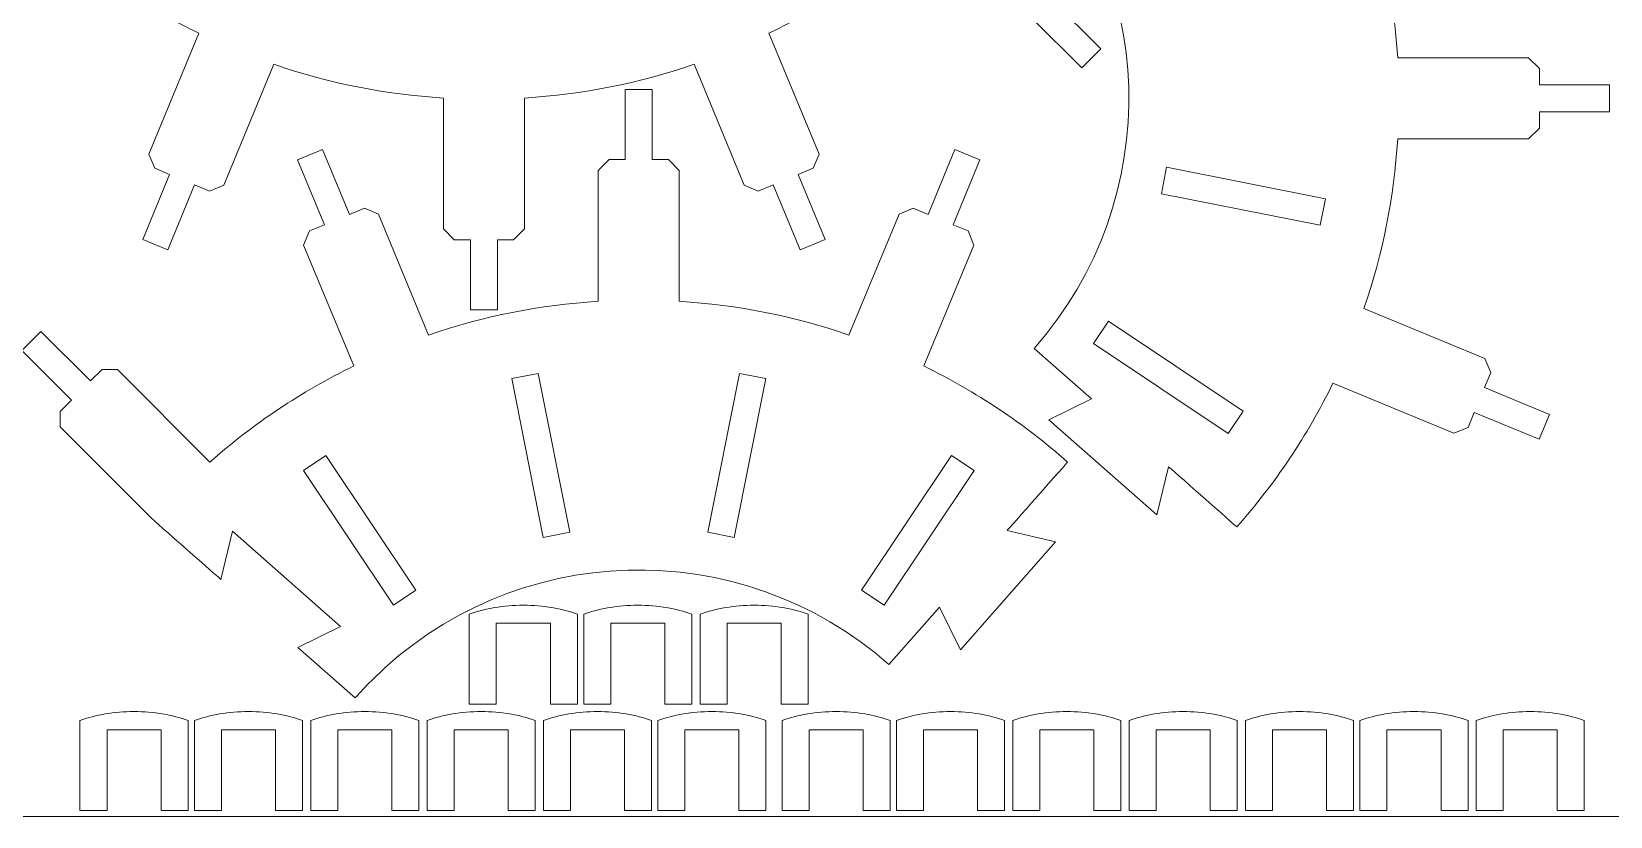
# Model space of a CAD drawing. Header units: centimetres. Extents: x -226 to -75, y 0 to 222.
# Drawn here: x -135.35 to -106.13, y 0.32 to 14.85 of the extents above; entities that cross this region are included whole.
import ezdxf

# ---------------------------------------------------------------- set-up
doc = ezdxf.new("R2010")
doc.units = ezdxf.units.CM
doc.header["$MEASUREMENT"] = 0
doc.layers.add('layer 1', color=7, linetype='Continuous')

msp = doc.modelspace()

# ---------------------------------------------------------------- linework, layer by layer
at = {"layer": 'layer 1', "color": 250, "lineweight": 20}
msp.add_lwpolyline([(-135.83724, 0.31703), (-105.83724, 0.31703), (-105.83724, 30.31703), (-135.83724, 30.31703), (-135.83724, 0.31703)], close=True, dxfattribs=at)
at = {"layer": 'layer 1', "color": 1, "lineweight": 9}
for points, knots in [([(-117.41006, 18.86674), (-117.3014, 18.77075), (-117.19507, 18.67078), (-117.09111, 18.56688), (-117.09111, 18.56688), (-114.4614, 15.93711), (-114.36142, 11.73553), (-116.79125, 8.98637)], [0, 0, 0, 0, 0.33333333, 0.33333333, 0.33333333, 0.33333333, 1, 1, 1, 1]), ([(-115.91337, 14.17891), (-115.91337, 14.17891), (-115.55985, 14.5325), (-115.55985, 14.5325), (-115.55985, 14.5325), (-115.55985, 14.5325), (-116.47912, 15.45173), (-116.47912, 15.45173)], [0, 0, 0, 0, 0.33333333, 0.33333333, 0.33333333, 0.33333333, 1, 1, 1, 1]), ([(-123.86368, 13.78145), (-123.86368, 13.78145), (-124.36353, 13.78131), (-124.36353, 13.78131), (-124.36353, 13.78131), (-124.36353, 13.78131), (-124.36356, 12.48132), (-124.36356, 12.48132)], [0, 0, 0, 0, 0.33333333, 0.33333333, 0.33333333, 0.33333333, 1, 1, 1, 1]), ([(-106.14119, 13.36721), (-106.14119, 13.36721), (-106.14111, 13.86703), (-106.14111, 13.86703), (-106.14111, 13.86703), (-106.14111, 13.86703), (-107.44117, 13.8671), (-107.44117, 13.8671)], [0, 0, 0, 0, 0.33333333, 0.33333333, 0.33333333, 0.33333333, 1, 1, 1, 1]), ([(-129.96735, 12.66675), (-129.96735, 12.66675), (-130.42914, 12.47541), (-130.42914, 12.47541), (-130.42914, 12.47541), (-130.42914, 12.47541), (-129.93169, 11.27431), (-129.93169, 11.27431)], [0, 0, 0, 0, 0.33333333, 0.33333333, 0.33333333, 0.33333333, 1, 1, 1, 1]), ([(-117.79811, 12.47548), (-117.79811, 12.47548), (-118.25993, 12.66669), (-118.25993, 12.66669), (-118.25993, 12.66669), (-118.25993, 12.66669), (-118.75739, 11.46566), (-118.75739, 11.46566)], [0, 0, 0, 0, 0.33333333, 0.33333333, 0.33333333, 0.33333333, 1, 1, 1, 1]), ([(-133.29511, 11.00474), (-133.29511, 11.00474), (-132.83332, 10.81353), (-132.83332, 10.81353), (-132.83332, 10.81353), (-132.83332, 10.81353), (-132.33587, 12.01456), (-132.33587, 12.01456)], [0, 0, 0, 0, 0.33333333, 0.33333333, 0.33333333, 0.33333333, 1, 1, 1, 1]), ([(-121.12587, 10.81346), (-121.12587, 10.81346), (-120.66408, 11.00481), (-120.66408, 11.00481), (-120.66408, 11.00481), (-120.66408, 11.00481), (-121.16157, 12.20591), (-121.16157, 12.20591)], [0, 0, 0, 0, 0.33333333, 0.33333333, 0.33333333, 0.33333333, 1, 1, 1, 1]), ([(-127.22953, 9.69877), (-127.22953, 9.69877), (-126.72972, 9.69891), (-126.72972, 9.69891), (-126.72972, 9.69891), (-126.72972, 9.69891), (-126.72965, 10.9989), (-126.72965, 10.9989)], [0, 0, 0, 0, 0.33333333, 0.33333333, 0.33333333, 0.33333333, 1, 1, 1, 1]), ([(-135.17985, 9.30131), (-135.17985, 9.30131), (-135.53337, 8.94775), (-135.53337, 8.94775), (-135.53337, 8.94775), (-135.53337, 8.94775), (-134.61413, 8.02849), (-134.61413, 8.02849)], [0, 0, 0, 0, 0.33333333, 0.33333333, 0.33333333, 0.33333333, 1, 1, 1, 1]), ([(-113.04185, 5.67879), (-113.04185, 5.67879), (-114.30705, 6.79494), (-114.30705, 6.7948), (-114.30705, 6.7948), (-114.30705, 6.7948), (-114.52253, 5.89984), (-114.52253, 5.89984), (-114.52253, 5.89984), (-114.52253, 5.89984), (-116.52006, 7.66274), (-116.52006, 7.66274), (-116.52006, 7.66274), (-116.52006, 7.66274), (-115.73132, 8.05122), (-115.73132, 8.05122), (-115.73132, 8.05122), (-115.73132, 8.05122), (-115.73118, 8.05115), (-115.73118, 8.05115), (-115.73118, 8.05115), (-115.73118, 8.05115), (-116.79131, 8.98637), (-116.79131, 8.98637)], [0, 0, 0, 0, 0.14285714, 0.14285714, 0.14285714, 0.14285714, 0.28571429, 0.28571429, 0.28571429, 0.28571429, 0.42857143, 0.42857143, 0.42857143, 0.42857143, 0.57142857, 0.57142857, 0.57142857, 0.57142857, 0.71428571, 0.71428571, 0.71428571, 0.71428571, 1, 1, 1, 1]), ([(-107.44715, 7.30164), (-107.44715, 7.30164), (-107.2558, 7.76343), (-107.2558, 7.76343), (-107.2558, 7.76343), (-107.2558, 7.76343), (-108.45684, 8.26095), (-108.45684, 8.26095)], [0, 0, 0, 0, 0.33333333, 0.33333333, 0.33333333, 0.33333333, 1, 1, 1, 1]), ([(-116.17516, 6.88058), (-116.17516, 6.88058), (-117.29125, 5.61541), (-117.29117, 5.61541), (-117.29117, 5.61541), (-117.29117, 5.61541), (-116.39625, 5.39993), (-116.39625, 5.39993), (-116.39625, 5.39993), (-116.39625, 5.39993), (-118.15911, 3.40233), (-118.15911, 3.40233), (-118.15911, 3.40233), (-118.15911, 3.40233), (-118.54756, 4.19114), (-118.54756, 4.19114), (-118.54756, 4.19114), (-118.54756, 4.19114), (-118.54749, 4.19128), (-118.54749, 4.19128), (-118.54749, 4.19128), (-118.54749, 4.19128), (-119.48277, 3.13108), (-119.48277, 3.13108)], [0, 0, 0, 0, 0.14285714, 0.14285714, 0.14285714, 0.14285714, 0.28571429, 0.28571429, 0.28571429, 0.28571429, 0.42857143, 0.42857143, 0.42857143, 0.42857143, 0.57142857, 0.57142857, 0.57142857, 0.57142857, 0.71428571, 0.71428571, 0.71428571, 0.71428571, 1, 1, 1, 1]), ([(-133.11259, 5.8199), (-133.11259, 5.8199), (-131.84742, 4.70382), (-131.84742, 4.70389), (-131.84742, 4.70389), (-131.84742, 4.70389), (-131.63194, 5.59882), (-131.63194, 5.59882), (-131.63194, 5.59882), (-131.63194, 5.59882), (-129.63427, 3.83595), (-129.63427, 3.83595), (-129.63427, 3.83595), (-129.63427, 3.83595), (-130.42315, 3.44747), (-130.42315, 3.44747), (-130.42315, 3.44747), (-130.42315, 3.44747), (-130.42329, 3.44754), (-130.42329, 3.44754), (-130.42329, 3.44754), (-130.42329, 3.44754), (-129.36316, 2.51233), (-129.36316, 2.51233)], [0, 0, 0, 0, 0.14285714, 0.14285714, 0.14285714, 0.14285714, 0.28571429, 0.28571429, 0.28571429, 0.28571429, 0.42857143, 0.42857143, 0.42857143, 0.42857143, 0.57142857, 0.57142857, 0.57142857, 0.57142857, 0.71428571, 0.71428571, 0.71428571, 0.71428571, 1, 1, 1, 1]), ([(-129.36305, 2.51254), (-129.26709, 2.62105), (-129.16715, 2.72738), (-129.06329, 2.83127), (-129.06329, 2.83127), (-126.43351, 5.46106), (-122.23196, 5.56096), (-119.4827, 3.13114)], [0, 0, 0, 0, 0.33333333, 0.33333333, 0.33333333, 0.33333333, 1, 1, 1, 1]), ([(-127.25052, 4.0647), (-127.25052, 4.0647), (-127.25052, 3.8936), (-127.25052, 3.8936), (-127.25052, 3.8936), (-127.25052, 3.8936), (-127.25052, 2.39362), (-127.25052, 2.39362), (-127.25052, 2.39362), (-127.25052, 2.39362), (-126.75049, 2.39362), (-126.75049, 2.39362), (-126.75049, 2.39362), (-126.75049, 2.39362), (-126.75049, 3.8936), (-126.75049, 3.8936), (-126.75049, 3.8936), (-126.75049, 3.8936), (-125.75047, 3.8936), (-125.75047, 3.8936), (-125.75047, 3.8936), (-125.75047, 3.8936), (-125.75047, 2.39362), (-125.75047, 2.39362), (-125.75047, 2.39362), (-125.75047, 2.39362), (-125.25051, 2.39362), (-125.25051, 2.39362), (-125.25051, 2.39362), (-125.25051, 2.39362), (-125.25051, 3.8936), (-125.25051, 3.8936), (-125.25051, 3.8936), (-125.25051, 3.8936), (-125.25051, 4.06473), (-125.25051, 4.06473), (-125.25051, 4.06473), (-125.25051, 4.06473), (-125.25037, 4.06484), (-125.25037, 4.06484), (-125.25037, 4.06484), (-125.53933, 4.16827), (-125.88248, 4.22814), (-126.25046, 4.22814), (-126.25046, 4.22814), (-126.61855, 4.22814), (-126.96163, 4.16827), (-127.25059, 4.06487), (-127.25059, 4.06487), (-127.25059, 4.06487), (-127.25052, 4.0647), (-127.25052, 4.0647)], [0, 0, 0, 0, 0.07142857, 0.07142857, 0.07142857, 0.07142857, 0.14285714, 0.14285714, 0.14285714, 0.14285714, 0.21428571, 0.21428571, 0.21428571, 0.21428571, 0.28571429, 0.28571429, 0.28571429, 0.28571429, 0.35714286, 0.35714286, 0.35714286, 0.35714286, 0.42857143, 0.42857143, 0.42857143, 0.42857143, 0.5, 0.5, 0.5, 0.5, 0.57142857, 0.57142857, 0.57142857, 0.57142857, 0.64285714, 0.64285714, 0.64285714, 0.64285714, 0.71428571, 0.71428571, 0.71428571, 0.71428571, 0.78571429, 0.78571429, 0.78571429, 0.78571429, 0.85714286, 0.85714286, 0.85714286, 0.85714286, 1, 1, 1, 1]), ([(-125.12978, 4.0647), (-125.12978, 4.0647), (-125.12978, 3.8936), (-125.12978, 3.8936), (-125.12978, 3.8936), (-125.12978, 3.8936), (-125.12978, 2.39362), (-125.12978, 2.39362), (-125.12978, 2.39362), (-125.12978, 2.39362), (-124.62982, 2.39362), (-124.62982, 2.39362), (-124.62982, 2.39362), (-124.62982, 2.39362), (-124.62982, 3.8936), (-124.62982, 3.8936), (-124.62982, 3.8936), (-124.62982, 3.8936), (-123.62977, 3.8936), (-123.62977, 3.8936), (-123.62977, 3.8936), (-123.62977, 3.8936), (-123.62977, 2.39362), (-123.62977, 2.39362), (-123.62977, 2.39362), (-123.62977, 2.39362), (-123.12978, 2.39362), (-123.12978, 2.39362), (-123.12978, 2.39362), (-123.12978, 2.39362), (-123.12978, 3.8936), (-123.12978, 3.8936), (-123.12978, 3.8936), (-123.12978, 3.8936), (-123.12978, 4.06473), (-123.12978, 4.06473), (-123.12978, 4.06473), (-123.12978, 4.06473), (-123.12964, 4.06484), (-123.12964, 4.06484), (-123.12964, 4.06484), (-123.41867, 4.16827), (-123.76174, 4.22814), (-124.1298, 4.22814), (-124.1298, 4.22814), (-124.49782, 4.22814), (-124.84093, 4.16827), (-125.12992, 4.06487), (-125.12992, 4.06487), (-125.12992, 4.06487), (-125.12978, 4.0647), (-125.12978, 4.0647)], [0, 0, 0, 0, 0.07142857, 0.07142857, 0.07142857, 0.07142857, 0.14285714, 0.14285714, 0.14285714, 0.14285714, 0.21428571, 0.21428571, 0.21428571, 0.21428571, 0.28571429, 0.28571429, 0.28571429, 0.28571429, 0.35714286, 0.35714286, 0.35714286, 0.35714286, 0.42857143, 0.42857143, 0.42857143, 0.42857143, 0.5, 0.5, 0.5, 0.5, 0.57142857, 0.57142857, 0.57142857, 0.57142857, 0.64285714, 0.64285714, 0.64285714, 0.64285714, 0.71428571, 0.71428571, 0.71428571, 0.71428571, 0.78571429, 0.78571429, 0.78571429, 0.78571429, 0.85714286, 0.85714286, 0.85714286, 0.85714286, 1, 1, 1, 1]), ([(-122.9768, 4.0647), (-122.9768, 4.0647), (-122.9768, 3.8936), (-122.9768, 3.8936), (-122.9768, 3.8936), (-122.9768, 3.8936), (-122.9768, 2.39362), (-122.9768, 2.39362), (-122.9768, 2.39362), (-122.9768, 2.39362), (-122.47678, 2.39362), (-122.47678, 2.39362), (-122.47678, 2.39362), (-122.47678, 2.39362), (-122.47678, 3.8936), (-122.47678, 3.8936), (-122.47678, 3.8936), (-122.47678, 3.8936), (-121.4768, 3.8936), (-121.4768, 3.8936), (-121.4768, 3.8936), (-121.4768, 3.8936), (-121.4768, 2.39362), (-121.4768, 2.39362), (-121.4768, 2.39362), (-121.4768, 2.39362), (-120.97681, 2.39362), (-120.97681, 2.39362), (-120.97681, 2.39362), (-120.97681, 2.39362), (-120.97681, 3.8936), (-120.97681, 3.8936), (-120.97681, 3.8936), (-120.97681, 3.8936), (-120.97681, 4.06473), (-120.97681, 4.06473), (-120.97681, 4.06473), (-120.97681, 4.06473), (-120.97667, 4.06484), (-120.97667, 4.06484), (-120.97667, 4.06484), (-121.26563, 4.16827), (-121.60877, 4.22814), (-121.97682, 4.22814), (-121.97682, 4.22814), (-122.34484, 4.22814), (-122.68795, 4.16827), (-122.97687, 4.06487), (-122.97687, 4.06487), (-122.97687, 4.06487), (-122.9768, 4.0647), (-122.9768, 4.0647)], [0, 0, 0, 0, 0.07142857, 0.07142857, 0.07142857, 0.07142857, 0.14285714, 0.14285714, 0.14285714, 0.14285714, 0.21428571, 0.21428571, 0.21428571, 0.21428571, 0.28571429, 0.28571429, 0.28571429, 0.28571429, 0.35714286, 0.35714286, 0.35714286, 0.35714286, 0.42857143, 0.42857143, 0.42857143, 0.42857143, 0.5, 0.5, 0.5, 0.5, 0.57142857, 0.57142857, 0.57142857, 0.57142857, 0.64285714, 0.64285714, 0.64285714, 0.64285714, 0.71428571, 0.71428571, 0.71428571, 0.71428571, 0.78571429, 0.78571429, 0.78571429, 0.78571429, 0.85714286, 0.85714286, 0.85714286, 0.85714286, 1, 1, 1, 1]), ([(-134.45741, 2.09507), (-134.45741, 2.09507), (-134.45741, 1.92397), (-134.45741, 1.92397), (-134.45741, 1.92397), (-134.45741, 1.92397), (-134.45741, 0.42399), (-134.45741, 0.42399), (-134.45741, 0.42399), (-134.45741, 0.42399), (-133.95739, 0.42399), (-133.95739, 0.42399), (-133.95739, 0.42399), (-133.95739, 0.42399), (-133.95739, 1.92397), (-133.95739, 1.92397), (-133.95739, 1.92397), (-133.95739, 1.92397), (-132.95737, 1.92397), (-132.95737, 1.92397), (-132.95737, 1.92397), (-132.95737, 1.92397), (-132.95737, 0.42399), (-132.95737, 0.42399), (-132.95737, 0.42399), (-132.95737, 0.42399), (-132.45741, 0.42399), (-132.45741, 0.42399), (-132.45741, 0.42399), (-132.45741, 0.42399), (-132.45741, 1.92397), (-132.45741, 1.92397), (-132.45741, 1.92397), (-132.45741, 1.92397), (-132.45741, 2.0951), (-132.45741, 2.0951), (-132.45741, 2.0951), (-132.45741, 2.0951), (-132.45727, 2.09521), (-132.45727, 2.09521), (-132.45727, 2.09521), (-132.74623, 2.19864), (-133.08938, 2.25851), (-133.45736, 2.25851), (-133.45736, 2.25851), (-133.82545, 2.25851), (-134.16852, 2.19864), (-134.45748, 2.09524), (-134.45748, 2.09524), (-134.45748, 2.09524), (-134.45741, 2.09507), (-134.45741, 2.09507)], [0, 0, 0, 0, 0.07142857, 0.07142857, 0.07142857, 0.07142857, 0.14285714, 0.14285714, 0.14285714, 0.14285714, 0.21428571, 0.21428571, 0.21428571, 0.21428571, 0.28571429, 0.28571429, 0.28571429, 0.28571429, 0.35714286, 0.35714286, 0.35714286, 0.35714286, 0.42857143, 0.42857143, 0.42857143, 0.42857143, 0.5, 0.5, 0.5, 0.5, 0.57142857, 0.57142857, 0.57142857, 0.57142857, 0.64285714, 0.64285714, 0.64285714, 0.64285714, 0.71428571, 0.71428571, 0.71428571, 0.71428571, 0.78571429, 0.78571429, 0.78571429, 0.78571429, 0.85714286, 0.85714286, 0.85714286, 0.85714286, 1, 1, 1, 1]), ([(-132.33668, 2.09507), (-132.33668, 2.09507), (-132.33668, 1.92397), (-132.33668, 1.92397), (-132.33668, 1.92397), (-132.33668, 1.92397), (-132.33668, 0.42399), (-132.33668, 0.42399), (-132.33668, 0.42399), (-132.33668, 0.42399), (-131.83673, 0.42399), (-131.83673, 0.42399), (-131.83673, 0.42399), (-131.83673, 0.42399), (-131.83673, 1.92397), (-131.83673, 1.92397), (-131.83673, 1.92397), (-131.83673, 1.92397), (-130.83667, 1.92397), (-130.83667, 1.92397), (-130.83667, 1.92397), (-130.83667, 1.92397), (-130.83667, 0.42399), (-130.83667, 0.42399), (-130.83667, 0.42399), (-130.83667, 0.42399), (-130.33668, 0.42399), (-130.33668, 0.42399), (-130.33668, 0.42399), (-130.33668, 0.42399), (-130.33668, 1.92397), (-130.33668, 1.92397), (-130.33668, 1.92397), (-130.33668, 1.92397), (-130.33668, 2.0951), (-130.33668, 2.0951), (-130.33668, 2.0951), (-130.33668, 2.0951), (-130.33654, 2.09521), (-130.33654, 2.09521), (-130.33654, 2.09521), (-130.62557, 2.19864), (-130.96865, 2.25851), (-131.3367, 2.25851), (-131.3367, 2.25851), (-131.70472, 2.25851), (-132.04783, 2.19864), (-132.33682, 2.09524), (-132.33682, 2.09524), (-132.33682, 2.09524), (-132.33668, 2.09507), (-132.33668, 2.09507)], [0, 0, 0, 0, 0.07142857, 0.07142857, 0.07142857, 0.07142857, 0.14285714, 0.14285714, 0.14285714, 0.14285714, 0.21428571, 0.21428571, 0.21428571, 0.21428571, 0.28571429, 0.28571429, 0.28571429, 0.28571429, 0.35714286, 0.35714286, 0.35714286, 0.35714286, 0.42857143, 0.42857143, 0.42857143, 0.42857143, 0.5, 0.5, 0.5, 0.5, 0.57142857, 0.57142857, 0.57142857, 0.57142857, 0.64285714, 0.64285714, 0.64285714, 0.64285714, 0.71428571, 0.71428571, 0.71428571, 0.71428571, 0.78571429, 0.78571429, 0.78571429, 0.78571429, 0.85714286, 0.85714286, 0.85714286, 0.85714286, 1, 1, 1, 1]), ([(-130.1837, 2.09507), (-130.1837, 2.09507), (-130.1837, 1.92397), (-130.1837, 1.92397), (-130.1837, 1.92397), (-130.1837, 1.92397), (-130.1837, 0.42399), (-130.1837, 0.42399), (-130.1837, 0.42399), (-130.1837, 0.42399), (-129.68368, 0.42399), (-129.68368, 0.42399), (-129.68368, 0.42399), (-129.68368, 0.42399), (-129.68368, 1.92397), (-129.68368, 1.92397), (-129.68368, 1.92397), (-129.68368, 1.92397), (-128.68369, 1.92397), (-128.68369, 1.92397), (-128.68369, 1.92397), (-128.68369, 1.92397), (-128.68369, 0.42399), (-128.68369, 0.42399), (-128.68369, 0.42399), (-128.68369, 0.42399), (-128.1837, 0.42399), (-128.1837, 0.42399), (-128.1837, 0.42399), (-128.1837, 0.42399), (-128.1837, 1.92397), (-128.1837, 1.92397), (-128.1837, 1.92397), (-128.1837, 1.92397), (-128.1837, 2.0951), (-128.1837, 2.0951), (-128.1837, 2.0951), (-128.1837, 2.0951), (-128.18356, 2.09521), (-128.18356, 2.09521), (-128.18356, 2.09521), (-128.47252, 2.19864), (-128.81567, 2.25851), (-129.18372, 2.25851), (-129.18372, 2.25851), (-129.55174, 2.25851), (-129.89485, 2.19864), (-130.18377, 2.09524), (-130.18377, 2.09524), (-130.18377, 2.09524), (-130.1837, 2.09507), (-130.1837, 2.09507)], [0, 0, 0, 0, 0.07142857, 0.07142857, 0.07142857, 0.07142857, 0.14285714, 0.14285714, 0.14285714, 0.14285714, 0.21428571, 0.21428571, 0.21428571, 0.21428571, 0.28571429, 0.28571429, 0.28571429, 0.28571429, 0.35714286, 0.35714286, 0.35714286, 0.35714286, 0.42857143, 0.42857143, 0.42857143, 0.42857143, 0.5, 0.5, 0.5, 0.5, 0.57142857, 0.57142857, 0.57142857, 0.57142857, 0.64285714, 0.64285714, 0.64285714, 0.64285714, 0.71428571, 0.71428571, 0.71428571, 0.71428571, 0.78571429, 0.78571429, 0.78571429, 0.78571429, 0.85714286, 0.85714286, 0.85714286, 0.85714286, 1, 1, 1, 1]), ([(-128.03073, 2.09507), (-128.03073, 2.09507), (-128.03073, 1.92397), (-128.03073, 1.92397), (-128.03073, 1.92397), (-128.03073, 1.92397), (-128.03073, 0.42399), (-128.03073, 0.42399), (-128.03073, 0.42399), (-128.03073, 0.42399), (-127.5307, 0.42399), (-127.5307, 0.42399), (-127.5307, 0.42399), (-127.5307, 0.42399), (-127.5307, 1.92397), (-127.5307, 1.92397), (-127.5307, 1.92397), (-127.5307, 1.92397), (-126.53068, 1.92397), (-126.53068, 1.92397), (-126.53068, 1.92397), (-126.53068, 1.92397), (-126.53068, 0.42399), (-126.53068, 0.42399), (-126.53068, 0.42399), (-126.53068, 0.42399), (-126.03072, 0.42399), (-126.03072, 0.42399), (-126.03072, 0.42399), (-126.03072, 0.42399), (-126.03072, 1.92397), (-126.03072, 1.92397), (-126.03072, 1.92397), (-126.03072, 1.92397), (-126.03072, 2.0951), (-126.03072, 2.0951), (-126.03072, 2.0951), (-126.03072, 2.0951), (-126.03058, 2.09521), (-126.03058, 2.09521), (-126.03058, 2.09521), (-126.31954, 2.19864), (-126.66269, 2.25851), (-127.03067, 2.25851), (-127.03067, 2.25851), (-127.39876, 2.25851), (-127.74184, 2.19864), (-128.0308, 2.09524), (-128.0308, 2.09524), (-128.0308, 2.09524), (-128.03073, 2.09507), (-128.03073, 2.09507)], [0, 0, 0, 0, 0.07142857, 0.07142857, 0.07142857, 0.07142857, 0.14285714, 0.14285714, 0.14285714, 0.14285714, 0.21428571, 0.21428571, 0.21428571, 0.21428571, 0.28571429, 0.28571429, 0.28571429, 0.28571429, 0.35714286, 0.35714286, 0.35714286, 0.35714286, 0.42857143, 0.42857143, 0.42857143, 0.42857143, 0.5, 0.5, 0.5, 0.5, 0.57142857, 0.57142857, 0.57142857, 0.57142857, 0.64285714, 0.64285714, 0.64285714, 0.64285714, 0.71428571, 0.71428571, 0.71428571, 0.71428571, 0.78571429, 0.78571429, 0.78571429, 0.78571429, 0.85714286, 0.85714286, 0.85714286, 0.85714286, 1, 1, 1, 1]), ([(-125.87768, 2.09507), (-125.87768, 2.09507), (-125.87768, 1.92397), (-125.87768, 1.92397), (-125.87768, 1.92397), (-125.87768, 1.92397), (-125.87768, 0.42399), (-125.87768, 0.42399), (-125.87768, 0.42399), (-125.87768, 0.42399), (-125.37772, 0.42399), (-125.37772, 0.42399), (-125.37772, 0.42399), (-125.37772, 0.42399), (-125.37772, 1.92397), (-125.37772, 1.92397), (-125.37772, 1.92397), (-125.37772, 1.92397), (-124.37767, 1.92397), (-124.37767, 1.92397), (-124.37767, 1.92397), (-124.37767, 1.92397), (-124.37767, 0.42399), (-124.37767, 0.42399), (-124.37767, 0.42399), (-124.37767, 0.42399), (-123.87774, 0.42399), (-123.87774, 0.42399), (-123.87774, 0.42399), (-123.87774, 0.42399), (-123.87774, 1.92397), (-123.87774, 1.92397), (-123.87774, 1.92397), (-123.87774, 1.92397), (-123.87774, 2.0951), (-123.87774, 2.0951), (-123.87774, 2.0951), (-123.87774, 2.0951), (-123.8776, 2.09521), (-123.8776, 2.09521), (-123.8776, 2.09521), (-124.16656, 2.19864), (-124.50971, 2.25851), (-124.87769, 2.25851), (-124.87769, 2.25851), (-125.24571, 2.25851), (-125.58882, 2.19864), (-125.87782, 2.09524), (-125.87782, 2.09524), (-125.87782, 2.09524), (-125.87768, 2.09507), (-125.87768, 2.09507)], [0, 0, 0, 0, 0.07142857, 0.07142857, 0.07142857, 0.07142857, 0.14285714, 0.14285714, 0.14285714, 0.14285714, 0.21428571, 0.21428571, 0.21428571, 0.21428571, 0.28571429, 0.28571429, 0.28571429, 0.28571429, 0.35714286, 0.35714286, 0.35714286, 0.35714286, 0.42857143, 0.42857143, 0.42857143, 0.42857143, 0.5, 0.5, 0.5, 0.5, 0.57142857, 0.57142857, 0.57142857, 0.57142857, 0.64285714, 0.64285714, 0.64285714, 0.64285714, 0.71428571, 0.71428571, 0.71428571, 0.71428571, 0.78571429, 0.78571429, 0.78571429, 0.78571429, 0.85714286, 0.85714286, 0.85714286, 0.85714286, 1, 1, 1, 1]), ([(-123.7586, 2.09507), (-123.7586, 2.09507), (-123.7586, 1.92397), (-123.7586, 1.92397), (-123.7586, 1.92397), (-123.7586, 1.92397), (-123.7586, 0.42399), (-123.7586, 0.42399), (-123.7586, 0.42399), (-123.7586, 0.42399), (-123.25857, 0.42399), (-123.25857, 0.42399), (-123.25857, 0.42399), (-123.25857, 0.42399), (-123.25857, 1.92397), (-123.25857, 1.92397), (-123.25857, 1.92397), (-123.25857, 1.92397), (-122.25855, 1.92397), (-122.25855, 1.92397), (-122.25855, 1.92397), (-122.25855, 1.92397), (-122.25855, 0.42399), (-122.25855, 0.42399), (-122.25855, 0.42399), (-122.25855, 0.42399), (-121.7586, 0.42399), (-121.7586, 0.42399), (-121.7586, 0.42399), (-121.7586, 0.42399), (-121.7586, 1.92397), (-121.7586, 1.92397), (-121.7586, 1.92397), (-121.7586, 1.92397), (-121.7586, 2.0951), (-121.7586, 2.0951), (-121.7586, 2.0951), (-121.7586, 2.0951), (-121.75846, 2.09521), (-121.75846, 2.09521), (-121.75846, 2.09521), (-122.04742, 2.19864), (-122.39056, 2.25851), (-122.75855, 2.25851), (-122.75855, 2.25851), (-123.12664, 2.25851), (-123.46971, 2.19864), (-123.75867, 2.09524), (-123.75867, 2.09524), (-123.75867, 2.09524), (-123.7586, 2.09507), (-123.7586, 2.09507)], [0, 0, 0, 0, 0.07142857, 0.07142857, 0.07142857, 0.07142857, 0.14285714, 0.14285714, 0.14285714, 0.14285714, 0.21428571, 0.21428571, 0.21428571, 0.21428571, 0.28571429, 0.28571429, 0.28571429, 0.28571429, 0.35714286, 0.35714286, 0.35714286, 0.35714286, 0.42857143, 0.42857143, 0.42857143, 0.42857143, 0.5, 0.5, 0.5, 0.5, 0.57142857, 0.57142857, 0.57142857, 0.57142857, 0.64285714, 0.64285714, 0.64285714, 0.64285714, 0.71428571, 0.71428571, 0.71428571, 0.71428571, 0.78571429, 0.78571429, 0.78571429, 0.78571429, 0.85714286, 0.85714286, 0.85714286, 0.85714286, 1, 1, 1, 1]), ([(-121.46128, 2.09507), (-121.46128, 2.09507), (-121.46128, 1.92397), (-121.46128, 1.92397), (-121.46128, 1.92397), (-121.46128, 1.92397), (-121.46128, 0.42399), (-121.46128, 0.42399), (-121.46128, 0.42399), (-121.46128, 0.42399), (-120.96133, 0.42399), (-120.96133, 0.42399), (-120.96133, 0.42399), (-120.96133, 0.42399), (-120.96133, 1.92397), (-120.96133, 1.92397), (-120.96133, 1.92397), (-120.96133, 1.92397), (-119.96127, 1.92397), (-119.96127, 1.92397), (-119.96127, 1.92397), (-119.96127, 1.92397), (-119.96127, 0.42399), (-119.96127, 0.42399), (-119.96127, 0.42399), (-119.96127, 0.42399), (-119.46135, 0.42399), (-119.46135, 0.42399), (-119.46135, 0.42399), (-119.46135, 0.42399), (-119.46135, 1.92397), (-119.46135, 1.92397), (-119.46135, 1.92397), (-119.46135, 1.92397), (-119.46135, 2.0951), (-119.46135, 2.0951), (-119.46135, 2.0951), (-119.46135, 2.0951), (-119.46121, 2.09521), (-119.46121, 2.09521), (-119.46121, 2.09521), (-119.75017, 2.19864), (-120.09332, 2.25851), (-120.4613, 2.25851), (-120.4613, 2.25851), (-120.82932, 2.25851), (-121.17243, 2.19864), (-121.46142, 2.09524), (-121.46142, 2.09524), (-121.46142, 2.09524), (-121.46128, 2.09507), (-121.46128, 2.09507)], [0, 0, 0, 0, 0.07142857, 0.07142857, 0.07142857, 0.07142857, 0.14285714, 0.14285714, 0.14285714, 0.14285714, 0.21428571, 0.21428571, 0.21428571, 0.21428571, 0.28571429, 0.28571429, 0.28571429, 0.28571429, 0.35714286, 0.35714286, 0.35714286, 0.35714286, 0.42857143, 0.42857143, 0.42857143, 0.42857143, 0.5, 0.5, 0.5, 0.5, 0.57142857, 0.57142857, 0.57142857, 0.57142857, 0.64285714, 0.64285714, 0.64285714, 0.64285714, 0.71428571, 0.71428571, 0.71428571, 0.71428571, 0.78571429, 0.78571429, 0.78571429, 0.78571429, 0.85714286, 0.85714286, 0.85714286, 0.85714286, 1, 1, 1, 1]), ([(-119.34055, 2.09507), (-119.34055, 2.09507), (-119.34055, 1.92397), (-119.34055, 1.92397), (-119.34055, 1.92397), (-119.34055, 1.92397), (-119.34055, 0.42399), (-119.34055, 0.42399), (-119.34055, 0.42399), (-119.34055, 0.42399), (-118.84059, 0.42399), (-118.84059, 0.42399), (-118.84059, 0.42399), (-118.84059, 0.42399), (-118.84059, 1.92397), (-118.84059, 1.92397), (-118.84059, 1.92397), (-118.84059, 1.92397), (-117.84054, 1.92397), (-117.84054, 1.92397), (-117.84054, 1.92397), (-117.84054, 1.92397), (-117.84054, 0.42399), (-117.84054, 0.42399), (-117.84054, 0.42399), (-117.84054, 0.42399), (-117.34062, 0.42399), (-117.34062, 0.42399), (-117.34062, 0.42399), (-117.34062, 0.42399), (-117.34062, 1.92397), (-117.34062, 1.92397), (-117.34062, 1.92397), (-117.34062, 1.92397), (-117.34062, 2.0951), (-117.34062, 2.0951), (-117.34062, 2.0951), (-117.34062, 2.0951), (-117.34048, 2.09521), (-117.34048, 2.09521), (-117.34048, 2.09521), (-117.62944, 2.19864), (-117.97258, 2.25851), (-118.34057, 2.25851), (-118.34057, 2.25851), (-118.70858, 2.25851), (-119.05169, 2.19864), (-119.34069, 2.09524), (-119.34069, 2.09524), (-119.34069, 2.09524), (-119.34055, 2.09507), (-119.34055, 2.09507)], [0, 0, 0, 0, 0.07142857, 0.07142857, 0.07142857, 0.07142857, 0.14285714, 0.14285714, 0.14285714, 0.14285714, 0.21428571, 0.21428571, 0.21428571, 0.21428571, 0.28571429, 0.28571429, 0.28571429, 0.28571429, 0.35714286, 0.35714286, 0.35714286, 0.35714286, 0.42857143, 0.42857143, 0.42857143, 0.42857143, 0.5, 0.5, 0.5, 0.5, 0.57142857, 0.57142857, 0.57142857, 0.57142857, 0.64285714, 0.64285714, 0.64285714, 0.64285714, 0.71428571, 0.71428571, 0.71428571, 0.71428571, 0.78571429, 0.78571429, 0.78571429, 0.78571429, 0.85714286, 0.85714286, 0.85714286, 0.85714286, 1, 1, 1, 1]), ([(-117.18757, 2.09507), (-117.18757, 2.09507), (-117.18757, 1.92397), (-117.18757, 1.92397), (-117.18757, 1.92397), (-117.18757, 1.92397), (-117.18757, 0.42399), (-117.18757, 0.42399), (-117.18757, 0.42399), (-117.18757, 0.42399), (-116.68761, 0.42399), (-116.68761, 0.42399), (-116.68761, 0.42399), (-116.68761, 0.42399), (-116.68761, 1.92397), (-116.68761, 1.92397), (-116.68761, 1.92397), (-116.68761, 1.92397), (-115.68756, 1.92397), (-115.68756, 1.92397), (-115.68756, 1.92397), (-115.68756, 1.92397), (-115.68756, 0.42399), (-115.68756, 0.42399), (-115.68756, 0.42399), (-115.68756, 0.42399), (-115.18757, 0.42399), (-115.18757, 0.42399), (-115.18757, 0.42399), (-115.18757, 0.42399), (-115.18757, 1.92397), (-115.18757, 1.92397), (-115.18757, 1.92397), (-115.18757, 1.92397), (-115.18757, 2.0951), (-115.18757, 2.0951), (-115.18757, 2.0951), (-115.18757, 2.0951), (-115.18743, 2.09521), (-115.18743, 2.09521), (-115.18743, 2.09521), (-115.47646, 2.19864), (-115.81953, 2.25851), (-116.18759, 2.25851), (-116.18759, 2.25851), (-116.55561, 2.25851), (-116.89872, 2.19864), (-117.18771, 2.09524), (-117.18771, 2.09524), (-117.18771, 2.09524), (-117.18757, 2.09507), (-117.18757, 2.09507)], [0, 0, 0, 0, 0.07142857, 0.07142857, 0.07142857, 0.07142857, 0.14285714, 0.14285714, 0.14285714, 0.14285714, 0.21428571, 0.21428571, 0.21428571, 0.21428571, 0.28571429, 0.28571429, 0.28571429, 0.28571429, 0.35714286, 0.35714286, 0.35714286, 0.35714286, 0.42857143, 0.42857143, 0.42857143, 0.42857143, 0.5, 0.5, 0.5, 0.5, 0.57142857, 0.57142857, 0.57142857, 0.57142857, 0.64285714, 0.64285714, 0.64285714, 0.64285714, 0.71428571, 0.71428571, 0.71428571, 0.71428571, 0.78571429, 0.78571429, 0.78571429, 0.78571429, 0.85714286, 0.85714286, 0.85714286, 0.85714286, 1, 1, 1, 1]), ([(-115.03459, 2.09507), (-115.03459, 2.09507), (-115.03459, 1.92397), (-115.03459, 1.92397), (-115.03459, 1.92397), (-115.03459, 1.92397), (-115.03459, 0.42399), (-115.03459, 0.42399), (-115.03459, 0.42399), (-115.03459, 0.42399), (-114.53457, 0.42399), (-114.53457, 0.42399), (-114.53457, 0.42399), (-114.53457, 0.42399), (-114.53457, 1.92397), (-114.53457, 1.92397), (-114.53457, 1.92397), (-114.53457, 1.92397), (-113.53458, 1.92397), (-113.53458, 1.92397), (-113.53458, 1.92397), (-113.53458, 1.92397), (-113.53458, 0.42399), (-113.53458, 0.42399), (-113.53458, 0.42399), (-113.53458, 0.42399), (-113.03459, 0.42399), (-113.03459, 0.42399), (-113.03459, 0.42399), (-113.03459, 0.42399), (-113.03459, 1.92397), (-113.03459, 1.92397), (-113.03459, 1.92397), (-113.03459, 1.92397), (-113.03459, 2.0951), (-113.03459, 2.0951), (-113.03459, 2.0951), (-113.03459, 2.0951), (-113.03445, 2.09521), (-113.03445, 2.09521), (-113.03445, 2.09521), (-113.32341, 2.19864), (-113.66656, 2.25851), (-114.03461, 2.25851), (-114.03461, 2.25851), (-114.40263, 2.25851), (-114.74574, 2.19864), (-115.03466, 2.09524), (-115.03466, 2.09524), (-115.03466, 2.09524), (-115.03459, 2.09507), (-115.03459, 2.09507)], [0, 0, 0, 0, 0.07142857, 0.07142857, 0.07142857, 0.07142857, 0.14285714, 0.14285714, 0.14285714, 0.14285714, 0.21428571, 0.21428571, 0.21428571, 0.21428571, 0.28571429, 0.28571429, 0.28571429, 0.28571429, 0.35714286, 0.35714286, 0.35714286, 0.35714286, 0.42857143, 0.42857143, 0.42857143, 0.42857143, 0.5, 0.5, 0.5, 0.5, 0.57142857, 0.57142857, 0.57142857, 0.57142857, 0.64285714, 0.64285714, 0.64285714, 0.64285714, 0.71428571, 0.71428571, 0.71428571, 0.71428571, 0.78571429, 0.78571429, 0.78571429, 0.78571429, 0.85714286, 0.85714286, 0.85714286, 0.85714286, 1, 1, 1, 1]), ([(-112.88162, 2.09507), (-112.88162, 2.09507), (-112.88162, 1.92397), (-112.88162, 1.92397), (-112.88162, 1.92397), (-112.88162, 1.92397), (-112.88162, 0.42399), (-112.88162, 0.42399), (-112.88162, 0.42399), (-112.88162, 0.42399), (-112.38159, 0.42399), (-112.38159, 0.42399), (-112.38159, 0.42399), (-112.38159, 0.42399), (-112.38159, 1.92397), (-112.38159, 1.92397), (-112.38159, 1.92397), (-112.38159, 1.92397), (-111.38157, 1.92397), (-111.38157, 1.92397), (-111.38157, 1.92397), (-111.38157, 1.92397), (-111.38157, 0.42399), (-111.38157, 0.42399), (-111.38157, 0.42399), (-111.38157, 0.42399), (-110.88161, 0.42399), (-110.88161, 0.42399), (-110.88161, 0.42399), (-110.88161, 0.42399), (-110.88161, 1.92397), (-110.88161, 1.92397), (-110.88161, 1.92397), (-110.88161, 1.92397), (-110.88161, 2.0951), (-110.88161, 2.0951), (-110.88161, 2.0951), (-110.88161, 2.0951), (-110.88147, 2.09521), (-110.88147, 2.09521), (-110.88147, 2.09521), (-111.17043, 2.19864), (-111.51358, 2.25851), (-111.88163, 2.25851), (-111.88163, 2.25851), (-112.24965, 2.25851), (-112.59273, 2.19864), (-112.88169, 2.09524), (-112.88169, 2.09524), (-112.88169, 2.09524), (-112.88162, 2.09507), (-112.88162, 2.09507)], [0, 0, 0, 0, 0.07142857, 0.07142857, 0.07142857, 0.07142857, 0.14285714, 0.14285714, 0.14285714, 0.14285714, 0.21428571, 0.21428571, 0.21428571, 0.21428571, 0.28571429, 0.28571429, 0.28571429, 0.28571429, 0.35714286, 0.35714286, 0.35714286, 0.35714286, 0.42857143, 0.42857143, 0.42857143, 0.42857143, 0.5, 0.5, 0.5, 0.5, 0.57142857, 0.57142857, 0.57142857, 0.57142857, 0.64285714, 0.64285714, 0.64285714, 0.64285714, 0.71428571, 0.71428571, 0.71428571, 0.71428571, 0.78571429, 0.78571429, 0.78571429, 0.78571429, 0.85714286, 0.85714286, 0.85714286, 0.85714286, 1, 1, 1, 1]), ([(-110.76247, 2.09507), (-110.76247, 2.09507), (-110.76247, 1.92397), (-110.76247, 1.92397), (-110.76247, 1.92397), (-110.76247, 1.92397), (-110.76247, 0.42399), (-110.76247, 0.42399), (-110.76247, 0.42399), (-110.76247, 0.42399), (-110.26244, 0.42399), (-110.26244, 0.42399), (-110.26244, 0.42399), (-110.26244, 0.42399), (-110.26244, 1.92397), (-110.26244, 1.92397), (-110.26244, 1.92397), (-110.26244, 1.92397), (-109.26246, 1.92397), (-109.26246, 1.92397), (-109.26246, 1.92397), (-109.26246, 1.92397), (-109.26246, 0.42399), (-109.26246, 0.42399), (-109.26246, 0.42399), (-109.26246, 0.42399), (-108.76247, 0.42399), (-108.76247, 0.42399), (-108.76247, 0.42399), (-108.76247, 0.42399), (-108.76247, 1.92397), (-108.76247, 1.92397), (-108.76247, 1.92397), (-108.76247, 1.92397), (-108.76247, 2.0951), (-108.76247, 2.0951), (-108.76247, 2.0951), (-108.76247, 2.0951), (-108.76232, 2.09521), (-108.76232, 2.09521), (-108.76232, 2.09521), (-109.05128, 2.19864), (-109.39443, 2.25851), (-109.76248, 2.25851), (-109.76248, 2.25851), (-110.1305, 2.25851), (-110.47361, 2.19864), (-110.76254, 2.09524), (-110.76254, 2.09524), (-110.76254, 2.09524), (-110.76247, 2.09507), (-110.76247, 2.09507)], [0, 0, 0, 0, 0.07142857, 0.07142857, 0.07142857, 0.07142857, 0.14285714, 0.14285714, 0.14285714, 0.14285714, 0.21428571, 0.21428571, 0.21428571, 0.21428571, 0.28571429, 0.28571429, 0.28571429, 0.28571429, 0.35714286, 0.35714286, 0.35714286, 0.35714286, 0.42857143, 0.42857143, 0.42857143, 0.42857143, 0.5, 0.5, 0.5, 0.5, 0.57142857, 0.57142857, 0.57142857, 0.57142857, 0.64285714, 0.64285714, 0.64285714, 0.64285714, 0.71428571, 0.71428571, 0.71428571, 0.71428571, 0.78571429, 0.78571429, 0.78571429, 0.78571429, 0.85714286, 0.85714286, 0.85714286, 0.85714286, 1, 1, 1, 1]), ([(-108.60949, 2.09507), (-108.60949, 2.09507), (-108.60949, 1.92397), (-108.60949, 1.92397), (-108.60949, 1.92397), (-108.60949, 1.92397), (-108.60949, 0.42399), (-108.60949, 0.42399), (-108.60949, 0.42399), (-108.60949, 0.42399), (-108.10946, 0.42399), (-108.10946, 0.42399), (-108.10946, 0.42399), (-108.10946, 0.42399), (-108.10946, 1.92397), (-108.10946, 1.92397), (-108.10946, 1.92397), (-108.10946, 1.92397), (-107.10944, 1.92397), (-107.10944, 1.92397), (-107.10944, 1.92397), (-107.10944, 1.92397), (-107.10944, 0.42399), (-107.10944, 0.42399), (-107.10944, 0.42399), (-107.10944, 0.42399), (-106.60949, 0.42399), (-106.60949, 0.42399), (-106.60949, 0.42399), (-106.60949, 0.42399), (-106.60949, 1.92397), (-106.60949, 1.92397), (-106.60949, 1.92397), (-106.60949, 1.92397), (-106.60949, 2.0951), (-106.60949, 2.0951), (-106.60949, 2.0951), (-106.60949, 2.0951), (-106.60935, 2.09521), (-106.60935, 2.09521), (-106.60935, 2.09521), (-106.89831, 2.19864), (-107.24145, 2.25851), (-107.60951, 2.25851), (-107.60951, 2.25851), (-107.97752, 2.25851), (-108.3206, 2.19864), (-108.60956, 2.09524), (-108.60956, 2.09524), (-108.60956, 2.09524), (-108.60949, 2.09507), (-108.60949, 2.09507)], [0, 0, 0, 0, 0.07142857, 0.07142857, 0.07142857, 0.07142857, 0.14285714, 0.14285714, 0.14285714, 0.14285714, 0.21428571, 0.21428571, 0.21428571, 0.21428571, 0.28571429, 0.28571429, 0.28571429, 0.28571429, 0.35714286, 0.35714286, 0.35714286, 0.35714286, 0.42857143, 0.42857143, 0.42857143, 0.42857143, 0.5, 0.5, 0.5, 0.5, 0.57142857, 0.57142857, 0.57142857, 0.57142857, 0.64285714, 0.64285714, 0.64285714, 0.64285714, 0.71428571, 0.71428571, 0.71428571, 0.71428571, 0.78571429, 0.78571429, 0.78571429, 0.78571429, 0.85714286, 0.85714286, 0.85714286, 0.85714286, 1, 1, 1, 1])]:
    msp.add_open_spline(points, degree=3, knots=knots, dxfattribs=at)
for points in [[(-110.06439, 14.36725), (-110.13233, 15.4513), (-110.33698, 16.47985), (-110.68912, 17.50746)], [(-134.91809, 16.59963), (-134.10339, 15.88107), (-133.23143, 15.29842), (-132.25578, 14.82079)], [(-121.70353, 14.8208), (-120.7279, 15.29843), (-119.85587, 15.88108), (-119.04131, 16.59964)], [(-116.83266, 15.0982), (-116.83266, 15.0982), (-115.91336, 14.17889), (-115.91336, 14.17889)], [(-132.25579, 14.8208), (-132.25579, 14.8208), (-133.18321, 12.58183), (-133.18321, 12.58183)], [(-120.77612, 12.58183), (-120.77612, 12.58183), (-121.70353, 14.82081), (-121.70353, 14.82081)], [(-107.64097, 14.36725), (-107.64097, 14.36725), (-110.06438, 14.36725), (-110.06438, 14.36725)], [(-107.44095, 14.16716), (-107.44095, 14.16716), (-107.64097, 14.36726), (-107.64097, 14.36726)], [(-131.79745, 12.00781), (-131.79745, 12.00781), (-130.87004, 14.24679), (-130.87004, 14.24679)], [(-130.87003, 14.24678), (-129.84236, 13.89464), (-128.81387, 13.69006), (-127.72968, 13.62212)], [(-126.2297, 13.62211), (-125.14554, 13.69006), (-124.11695, 13.89463), (-123.08934, 14.24678)], [(-123.08936, 14.24678), (-123.08936, 14.24678), (-122.16194, 12.0078), (-122.16194, 12.0078)], [(-107.44102, 13.86716), (-107.44102, 13.86716), (-107.44095, 14.16716), (-107.44095, 14.16716)], [(-123.86374, 12.48127), (-123.86374, 12.48127), (-123.86367, 13.78143), (-123.86367, 13.78143)], [(-127.72969, 13.62211), (-127.72969, 13.62211), (-127.72969, 11.19863), (-127.72969, 11.19863)], [(-126.22963, 11.19869), (-126.22963, 11.19869), (-126.2297, 13.6221), (-126.2297, 13.6221)], [(-107.44116, 13.36721), (-107.44116, 13.36721), (-106.14117, 13.36721), (-106.14117, 13.36721)], [(-107.44102, 13.06714), (-107.44102, 13.06714), (-107.44095, 13.36722), (-107.44095, 13.36722)], [(-110.68906, 9.72685), (-110.33698, 10.75445), (-110.13241, 11.78301), (-110.06446, 12.86713)], [(-110.06446, 12.86712), (-110.06446, 12.86712), (-107.64105, 12.86719), (-107.64105, 12.86719)], [(-107.64104, 12.86719), (-107.64104, 12.86719), (-107.44102, 13.06714), (-107.44102, 13.06714)], [(-133.18321, 12.58183), (-133.18321, 12.58183), (-133.07498, 12.3205), (-133.07498, 12.3205)], [(-129.46984, 11.46559), (-129.46984, 11.46559), (-129.96737, 12.66676), (-129.96737, 12.66676)], [(-120.88437, 12.32049), (-120.88437, 12.32049), (-120.77614, 12.58183), (-120.77614, 12.58183)], [(-133.07496, 12.32049), (-133.07496, 12.32049), (-132.79786, 12.2057), (-132.79786, 12.2057)], [(-124.66352, 12.48155), (-124.66352, 12.48155), (-124.86358, 12.28152), (-124.86358, 12.28152)], [(-124.86358, 12.28152), (-124.86358, 12.28152), (-124.86354, 9.85812), (-124.86354, 9.85812)], [(-124.36352, 12.48155), (-124.36352, 12.48155), (-124.66353, 12.48155), (-124.66353, 12.48155)], [(-123.56357, 12.48155), (-123.56357, 12.48155), (-123.8635, 12.48155), (-123.8635, 12.48155)], [(-123.36351, 12.28159), (-123.36351, 12.28159), (-123.56358, 12.48155), (-123.56358, 12.48155)], [(-123.36351, 9.85811), (-123.36351, 9.85811), (-123.36351, 12.28158), (-123.36351, 12.28158)], [(-121.16149, 12.2057), (-121.16149, 12.2057), (-120.88438, 12.32049), (-120.88438, 12.32049)], [(-118.29562, 11.27438), (-118.29562, 11.27438), (-117.7981, 12.47549), (-117.7981, 12.47549)], [(-114.43956, 11.85027), (-114.43956, 11.85027), (-114.34198, 12.3407), (-114.34198, 12.3407)], [(-114.34199, 12.34071), (-114.34199, 12.34071), (-111.39979, 11.75538), (-111.39979, 11.75538)], [(-132.79764, 12.20584), (-132.79764, 12.20584), (-133.29512, 11.00473), (-133.29512, 11.00473)], [(-132.33592, 12.01436), (-132.33592, 12.01436), (-132.05875, 11.89956), (-132.05875, 11.89956)], [(-132.05873, 11.89957), (-132.05873, 11.89957), (-131.79746, 12.0078), (-131.79746, 12.0078)], [(-122.16194, 12.00781), (-122.16194, 12.00781), (-121.90067, 11.89958), (-121.90067, 11.89958)], [(-121.90066, 11.89957), (-121.90066, 11.89957), (-121.62348, 12.01436), (-121.62348, 12.01436)], [(-121.6234, 12.01463), (-121.6234, 12.01463), (-121.12585, 10.81346), (-121.12585, 10.81346)], [(-111.49727, 11.26495), (-111.49727, 11.26495), (-114.43955, 11.85028), (-114.43955, 11.85028)], [(-111.39978, 11.75539), (-111.39978, 11.75539), (-111.49729, 11.26496), (-111.49729, 11.26496)], [(-129.19255, 11.58065), (-129.19255, 11.58065), (-129.46976, 11.46586), (-129.46976, 11.46586)], [(-128.93127, 11.47241), (-128.93127, 11.47241), (-129.19254, 11.58064), (-129.19254, 11.58064)], [(-128.00385, 9.23344), (-128.00385, 9.23344), (-128.93127, 11.47241), (-128.93127, 11.47241)], [(-119.2958, 11.47241), (-119.2958, 11.47241), (-120.22322, 9.23343), (-120.22322, 9.23343)], [(-119.03449, 11.58065), (-119.03449, 11.58065), (-119.29579, 11.47242), (-119.29579, 11.47242)], [(-118.75733, 11.46586), (-118.75733, 11.46586), (-119.03447, 11.58066), (-119.03447, 11.58066)], [(-130.20885, 11.15973), (-130.20885, 11.15973), (-130.31709, 10.89839), (-130.31709, 10.89839)], [(-129.93173, 11.27452), (-129.93173, 11.27452), (-130.20884, 11.15973), (-130.20884, 11.15973)], [(-127.72969, 11.19863), (-127.72969, 11.19863), (-127.52967, 10.99867), (-127.52967, 10.99867)], [(-126.42972, 10.99867), (-126.42972, 10.99867), (-126.22963, 11.1987), (-126.22963, 11.1987)], [(-118.01825, 11.15973), (-118.01825, 11.15973), (-118.29536, 11.27452), (-118.29536, 11.27452)], [(-117.91001, 10.89839), (-117.91001, 10.89839), (-118.01824, 11.15972), (-118.01824, 11.15972)], [(-130.3171, 10.89839), (-130.3171, 10.89839), (-129.38968, 8.65941), (-129.38968, 8.65941)], [(-127.52967, 10.99867), (-127.52967, 10.99867), (-127.22974, 10.99867), (-127.22974, 10.99867)], [(-127.22947, 10.99895), (-127.22947, 10.99895), (-127.22954, 9.69879), (-127.22954, 9.69879)], [(-126.72972, 10.99867), (-126.72972, 10.99867), (-126.42972, 10.99867), (-126.42972, 10.99867)], [(-118.83743, 8.65942), (-118.83743, 8.65942), (-117.91001, 10.89839), (-117.91001, 10.89839)], [(-124.86355, 9.85811), (-125.94767, 9.79016), (-126.97626, 9.58559), (-128.00387, 9.23344)], [(-120.22322, 9.23344), (-121.25086, 9.58558), (-122.27937, 9.79016), (-123.36353, 9.8581)], [(-108.45015, 8.79943), (-108.45015, 8.79943), (-110.68906, 9.72685), (-110.68906, 9.72685)], [(-115.69433, 9.07593), (-115.69433, 9.07593), (-115.41652, 9.49154), (-115.41652, 9.49154)], [(-115.41652, 9.49155), (-115.41652, 9.49155), (-112.92217, 7.82488), (-112.92217, 7.82488)], [(-134.26056, 8.38202), (-134.26056, 8.38202), (-135.17986, 9.30133), (-135.17986, 9.30133)], [(-113.19987, 7.40912), (-113.19987, 7.40912), (-115.69433, 9.07593), (-115.69433, 9.07593)], [(-108.34191, 8.53808), (-108.34191, 8.53808), (-108.45014, 8.79942), (-108.45014, 8.79942)], [(-134.04838, 8.59424), (-134.04838, 8.59424), (-134.2605, 8.38208), (-134.2605, 8.38208)], [(-133.76553, 8.59417), (-133.76553, 8.59417), (-134.04839, 8.59424), (-134.04839, 8.59424)], [(-132.05194, 6.88058), (-132.05194, 6.88058), (-133.76553, 8.59416), (-133.76553, 8.59416)], [(-129.38968, 8.65942), (-130.36532, 8.18179), (-131.23735, 7.59914), (-132.05195, 6.88057)], [(-126.46569, 8.42519), (-126.46569, 8.42519), (-125.97536, 8.5228), (-125.97536, 8.5228)], [(-125.97535, 8.52279), (-125.97535, 8.52279), (-125.39005, 5.58048), (-125.39005, 5.58048)], [(-122.837, 5.58047), (-122.837, 5.58047), (-122.25178, 8.52278), (-122.25178, 8.52278)], [(-122.25178, 8.52279), (-122.25178, 8.52279), (-121.76135, 8.42521), (-121.76135, 8.42521)], [(-116.17516, 6.88058), (-116.98983, 7.59915), (-117.86179, 8.1818), (-118.83744, 8.65942)], [(-108.4567, 8.26096), (-108.4567, 8.26096), (-108.34191, 8.53807), (-108.34191, 8.53807)], [(-125.88043, 5.4829), (-125.88043, 5.4829), (-126.46569, 8.42518), (-126.46569, 8.42518)], [(-121.76134, 8.42522), (-121.76134, 8.42522), (-122.3466, 5.48292), (-122.3466, 5.48292)], [(-113.04185, 5.67879), (-112.32334, 6.49343), (-111.74077, 7.36539), (-111.26314, 8.34103)], [(-111.26314, 8.34102), (-111.26314, 8.34102), (-109.02417, 7.4136), (-109.02417, 7.4136)], [(-134.61406, 8.02849), (-134.61406, 8.02849), (-134.82622, 7.8164), (-134.82622, 7.8164)], [(-134.82621, 7.81641), (-134.82621, 7.81641), (-134.82625, 7.53355), (-134.82625, 7.53355)], [(-112.92217, 7.82488), (-112.92217, 7.82488), (-113.19987, 7.40913), (-113.19987, 7.40913)], [(-108.76283, 7.52185), (-108.76283, 7.52185), (-108.64804, 7.79895), (-108.64804, 7.79895)], [(-108.64825, 7.79911), (-108.64825, 7.79911), (-107.44715, 7.30162), (-107.44715, 7.30162)], [(-134.82625, 7.53356), (-134.82625, 7.53356), (-133.11259, 5.81991), (-133.11259, 5.81991)], [(-109.02418, 7.4136), (-109.02418, 7.4136), (-108.76284, 7.52184), (-108.76284, 7.52184)], [(-130.32158, 6.72252), (-130.32158, 6.72252), (-129.90583, 7.00033), (-129.90583, 7.00033)], [(-128.65484, 4.22813), (-128.65484, 4.22813), (-130.32157, 6.72252), (-130.32157, 6.72252)], [(-129.90582, 7.00033), (-129.90582, 7.00033), (-128.23909, 4.50587), (-128.23909, 4.50587)], [(-119.98795, 4.50588), (-119.98795, 4.50588), (-118.32125, 7.00033), (-118.32125, 7.00033)], [(-117.90553, 6.72252), (-117.90553, 6.72252), (-119.57223, 4.22813), (-119.57223, 4.22813)], [(-118.32125, 7.00033), (-118.32125, 7.00033), (-117.90554, 6.72252), (-117.90554, 6.72252)], [(-125.39006, 5.58047), (-125.39006, 5.58047), (-125.88042, 5.48289), (-125.88042, 5.48289)], [(-122.34659, 5.4829), (-122.34659, 5.4829), (-122.83699, 5.58048), (-122.83699, 5.58048)], [(-128.23908, 4.50588), (-128.23908, 4.50588), (-128.65483, 4.22813), (-128.65483, 4.22813)], [(-119.57223, 4.22813), (-119.57223, 4.22813), (-119.98795, 4.50587), (-119.98795, 4.50587)]]:
    msp.add_open_spline(points, degree=3, dxfattribs=at)

doc.saveas('drawing.dxf')
